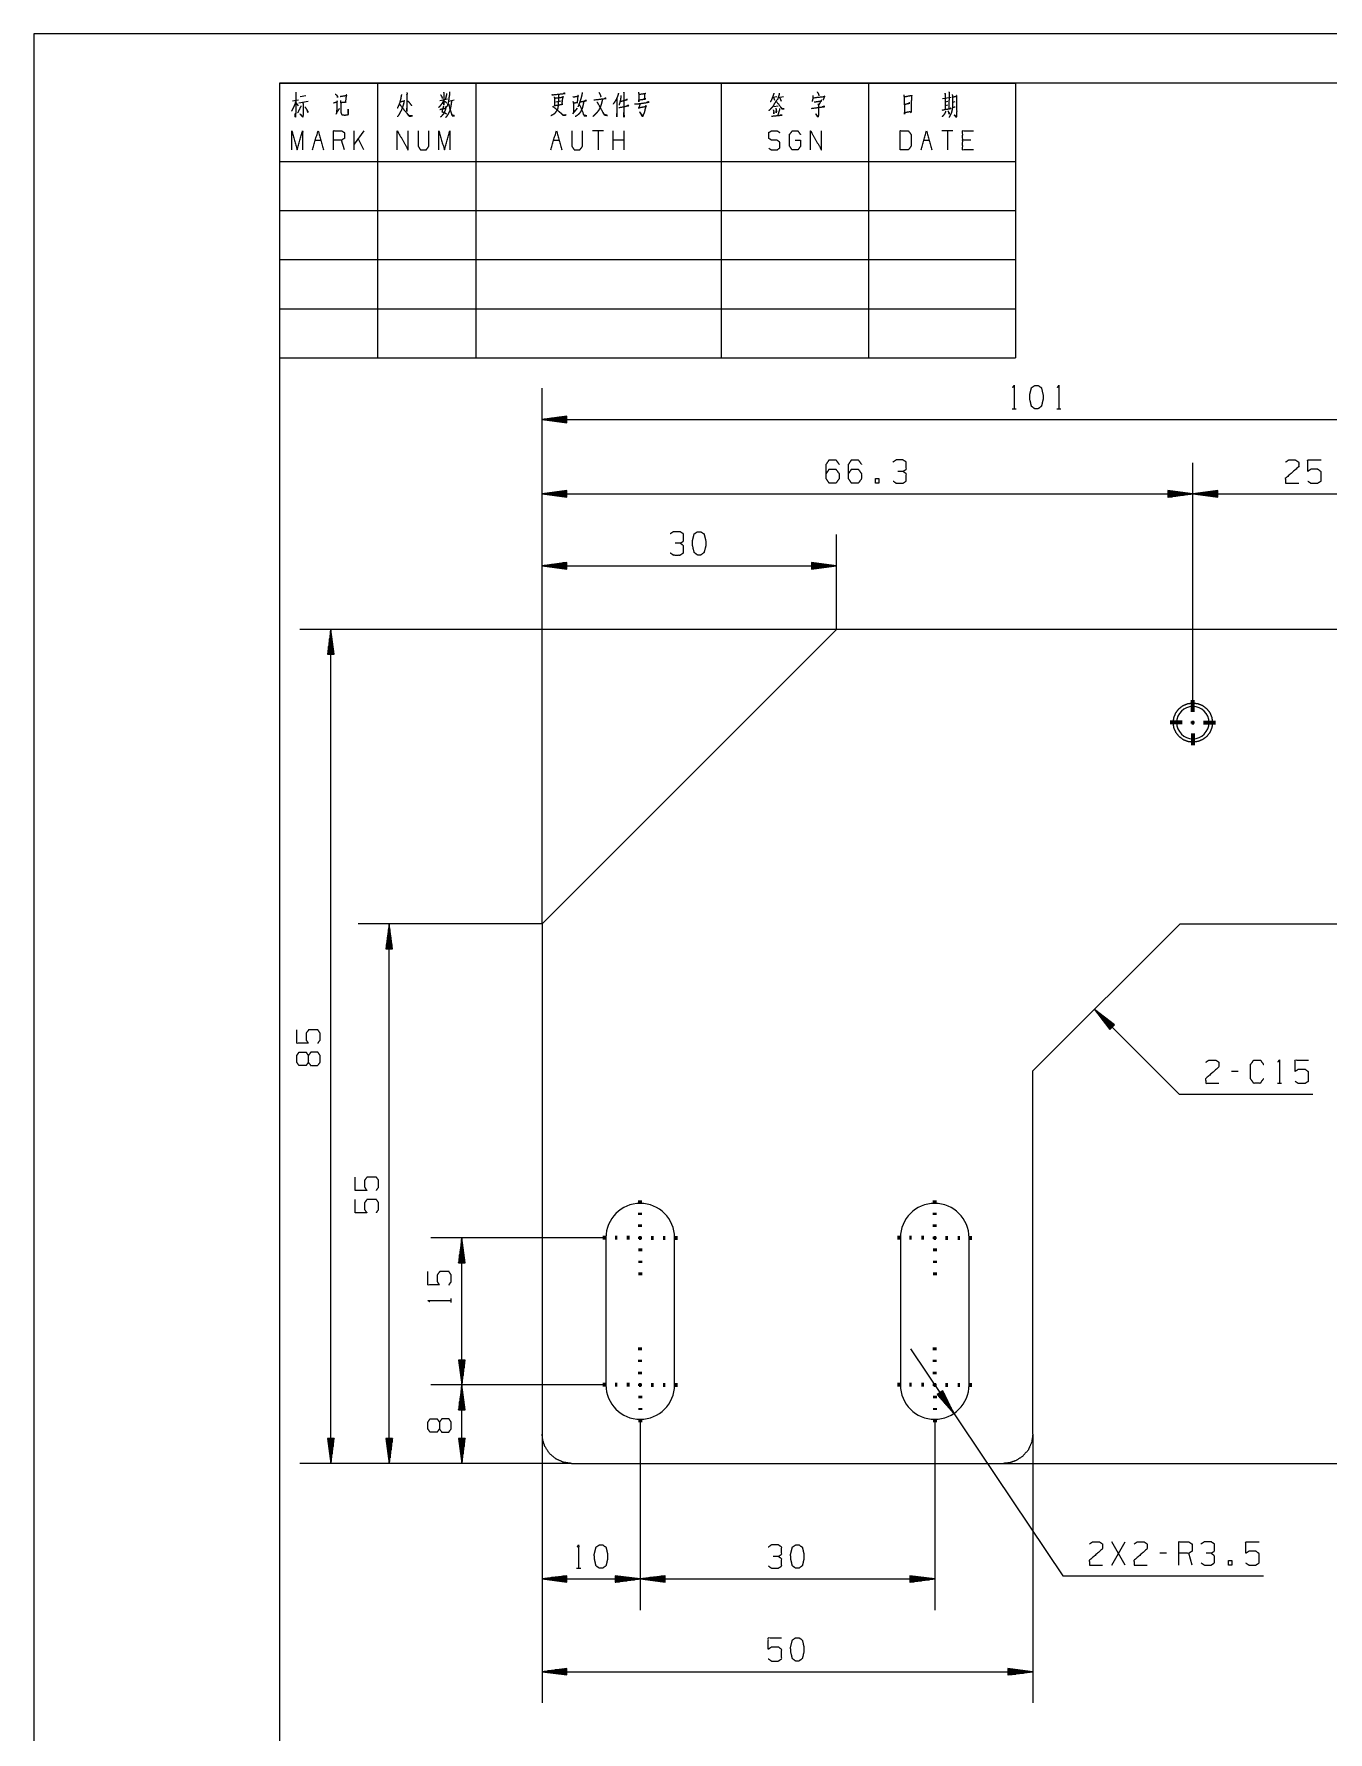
# Model space of a CAD drawing. Header units: millimetres. Extents: x 0 to 210, y 0 to 297.
# Drawn here: x 0 to 131.8, y 123.9 to 297 of the extents above; entities that cross this region are included whole.
import ezdxf

# ---------------------------------------------------------------- set-up
doc = ezdxf.new("R2010")
doc.units = ezdxf.units.MM
doc.layers.add('101', color=7, linetype='Continuous', true_color=0xffffff)

msp = doc.modelspace()

# ---------------------------------------------------------------- linework, layer by layer
at = {"layer": '101', "color": 133, "linetype": 'Continuous', "lineweight": 18}
for p, q in [((0, 297), (0, 0)), ((210, 297), (0, 297)), ((25, 292), (25, 5)), ((25, 292), (100, 292)), ((25, 292), (100, 292)), ((25, 292), (25, 264)), ((25, 292), (100, 292)), ((205, 292), (25, 292)), ((35, 292), (35, 264)), ((45, 292), (45, 264)), ((70, 292), (70, 264)), ((85, 292), (85, 264)), ((100, 292), (100, 264)), ((25, 284), (100, 284)), ((25, 279), (100, 279)), ((25, 274), (100, 274)), ((25, 269), (100, 269)), ((25, 264), (100, 264))]:
    msp.add_line(p, q, dxfattribs=at)
at = {"layer": '101', "color": 72, "linetype": 'Continuous', "lineweight": 18}
for p, q in [((27.13, 290.61), (27.71, 290.74)), ((26.34, 290.18), (26.96, 290.3)), ((26.7, 289.95), (26.92, 289.68)), ((26.99, 289.99), (27.95, 290.14)), ((41.34, 290.22), (42.13, 290.38)), ((42.25, 290.16), (42.79, 290.28)), ((53.17, 290.09), (53.7, 290.18)), ((54.91, 288.87), (55.37, 289.43)), ((75.25, 290.57), (75.67, 290.63)), ((75.35, 290.55), (75.45, 290.24)), ((75.83, 289.64), (75.37, 289.56)), ((75.82, 290.51), (76.35, 290.61)), ((75.98, 290.49), (76.11, 290.16)), ((92.56, 290.43), (93.43, 290.55)), ((92.84, 290.07), (93.11, 290.14)), ((92.86, 289.72), (93.09, 289.78)), ((93.6, 290.05), (93.85, 290.12)), ((28.66, 286.17), (29.22, 286.17)), ((31.62, 285.18), (31.34, 286.17)), ((32.63, 285.18), (32.63, 287.14)), ((33.59, 287.14), (32.63, 285.78)), ((33.59, 285.18), (33.04, 286.36)), ((52.94, 286.17), (53.49, 286.17)), ((58.02, 287.14), (56.9, 287.14)), ((57.46, 287.14), (57.46, 285.18)), ((59.02, 285.18), (59.02, 287.14)), ((60.14, 286.17), (59.02, 286.17)), ((60.14, 285.18), (60.14, 287.14)), ((90.65, 286.17), (91.2, 286.17)), ((93.6, 287.14), (92.49, 287.14)), ((93.05, 287.14), (93.05, 285.18)), ((95.45, 286.17), (94.61, 286.17)), ((99.64, 258.8), (100.07, 258.8)), ((104.2, 258.8), (104.62, 258.8)), ((122.66, 191.26), (121.99, 191.26)), ((126.67, 190.06), (127.09, 190.06)), ((42.5, 167.71), (42.5, 168.13)), ((111.15, 140.96), (109.8, 143.33)), ((109.8, 140.96), (111.15, 143.33)), ((115.36, 142.16), (114.69, 142.16)), ((117.98, 140.96), (117.64, 142.16)), ((55.28, 140.64), (55.71, 140.64))]:
    msp.add_line(p, q, dxfattribs=at)
at = {"layer": '101', "color": 22, "linetype": 'Continuous', "lineweight": 18}
for p, q in [((51.76, 206.32), (51.76, 260.89)), ((54.3, 258.05), (51.76, 257.71)), ((54.3, 257.89), (53.11, 257.89)), ((54.3, 257.94), (53.5, 257.94)), ((54.3, 257.99), (53.89, 257.99)), ((54.3, 258.04), (54.27, 258.04)), ((54.3, 258.04), (54.27, 258.04)), ((54.3, 257.38), (54.3, 258.05)), ((51.76, 257.71), (54.3, 257.38)), ((51.76, 257.71), (152.76, 257.71)), ((54.3, 257.74), (51.96, 257.74)), ((54.3, 257.69), (51.96, 257.69)), ((54.3, 257.79), (52.34, 257.79)), ((54.3, 257.64), (52.34, 257.64)), ((54.3, 257.84), (52.73, 257.84)), ((54.3, 257.59), (52.73, 257.59)), ((54.3, 257.53), (53.11, 257.53)), ((54.3, 257.48), (53.5, 257.48)), ((54.3, 257.43), (53.89, 257.43)), ((54.3, 257.38), (54.27, 257.38)), ((54.3, 257.38), (54.27, 257.38)), ((51.76, 206.32), (51.76, 253.3)), ((118.06, 229.12), (118.06, 253.3)), ((118.06, 229.12), (118.06, 253.3)), ((54.3, 250.46), (51.76, 250.12)), ((51.76, 250.12), (118.06, 250.12)), ((51.76, 250.12), (54.3, 249.79)), ((54.3, 250.15), (51.96, 250.15)), ((54.3, 250.1), (51.96, 250.1)), ((54.3, 250.2), (52.34, 250.2)), ((54.3, 250.05), (52.34, 250.05)), ((54.3, 250.25), (52.73, 250.25)), ((54.3, 250), (52.73, 250)), ((54.3, 250.3), (53.11, 250.3)), ((54.3, 249.95), (53.11, 249.95)), ((54.3, 250.35), (53.5, 250.35)), ((54.3, 249.89), (53.5, 249.89)), ((54.3, 250.4), (53.89, 250.4)), ((54.3, 249.84), (53.89, 249.84)), ((54.3, 250.45), (54.27, 250.45)), ((54.3, 250.45), (54.27, 250.45)), ((54.3, 249.79), (54.27, 249.79)), ((54.3, 249.79), (54.27, 249.79)), ((54.3, 249.79), (54.3, 250.46)), ((115.52, 250.46), (115.52, 249.79)), ((118.06, 250.12), (115.52, 250.46)), ((115.52, 250.45), (115.56, 250.45)), ((115.52, 250.45), (115.56, 250.45)), ((115.52, 250.4), (115.94, 250.4)), ((115.52, 250.35), (116.33, 250.35)), ((115.52, 250.3), (116.71, 250.3)), ((115.52, 250.25), (117.1, 250.25)), ((115.52, 250.2), (117.49, 250.2)), ((115.52, 250.15), (117.87, 250.15)), ((115.52, 249.79), (118.06, 250.12)), ((115.52, 250.1), (117.87, 250.1)), ((115.52, 250.05), (117.49, 250.05)), ((115.52, 250), (117.1, 250)), ((115.52, 249.95), (116.71, 249.95)), ((115.52, 249.89), (116.33, 249.89)), ((115.52, 249.84), (115.94, 249.84)), ((115.52, 249.79), (115.56, 249.79)), ((115.52, 249.79), (115.56, 249.79)), ((120.6, 250.46), (118.06, 250.12)), ((118.06, 250.12), (120.6, 249.79)), ((118.06, 250.12), (143.46, 250.12)), ((120.6, 250.15), (118.26, 250.15)), ((120.6, 250.1), (118.26, 250.1)), ((120.6, 250.2), (118.64, 250.2)), ((120.6, 250.05), (118.64, 250.05)), ((120.6, 250.25), (119.03, 250.25)), ((120.6, 250), (119.03, 250)), ((120.6, 250.3), (119.41, 250.3)), ((120.6, 249.95), (119.41, 249.95)), ((120.6, 250.35), (119.8, 250.35)), ((120.6, 249.89), (119.8, 249.89)), ((120.6, 250.4), (120.19, 250.4)), ((120.6, 249.84), (120.19, 249.84)), ((120.6, 250.45), (120.57, 250.45)), ((120.6, 250.45), (120.57, 250.45)), ((120.6, 249.79), (120.57, 249.79)), ((120.6, 249.79), (120.57, 249.79)), ((120.6, 249.79), (120.6, 250.46)), ((51.76, 206.32), (51.76, 245.98)), ((81.76, 236.32), (81.76, 245.98)), ((54.3, 243.14), (51.76, 242.81)), ((51.76, 242.81), (54.3, 242.47)), ((51.76, 242.81), (81.76, 242.81)), ((54.3, 242.83), (51.96, 242.83)), ((54.3, 242.78), (51.96, 242.78)), ((54.3, 242.88), (52.34, 242.88)), ((54.3, 242.73), (52.34, 242.73)), ((54.3, 242.93), (52.73, 242.93)), ((54.3, 242.68), (52.73, 242.68)), ((54.3, 242.98), (53.11, 242.98)), ((54.3, 242.63), (53.11, 242.63)), ((54.3, 243.03), (53.5, 243.03)), ((54.3, 242.58), (53.5, 242.58)), ((54.3, 243.09), (53.89, 243.09)), ((54.3, 242.53), (53.89, 242.53)), ((54.3, 243.14), (54.27, 243.14)), ((54.3, 243.14), (54.27, 243.14)), ((54.3, 242.48), (54.27, 242.48)), ((54.3, 242.48), (54.27, 242.48)), ((54.3, 242.47), (54.3, 243.14)), ((79.22, 243.14), (79.26, 243.14)), ((79.22, 243.14), (79.22, 242.47)), ((79.22, 243.14), (79.26, 243.14)), ((81.76, 242.81), (79.22, 243.14)), ((79.22, 243.09), (79.64, 243.09)), ((79.22, 243.03), (80.03, 243.03)), ((79.22, 242.98), (80.41, 242.98)), ((79.22, 242.93), (80.8, 242.93)), ((79.22, 242.88), (81.19, 242.88)), ((79.22, 242.83), (81.57, 242.83)), ((79.22, 242.47), (81.76, 242.81)), ((79.22, 242.78), (81.57, 242.78)), ((79.22, 242.73), (81.19, 242.73)), ((79.22, 242.68), (80.8, 242.68)), ((79.22, 242.63), (80.41, 242.63)), ((79.22, 242.58), (80.03, 242.58)), ((79.22, 242.53), (79.64, 242.53)), ((79.22, 242.48), (79.26, 242.48)), ((79.22, 242.48), (79.26, 242.48)), ((81.76, 236.32), (27.07, 236.32)), ((30.25, 236.32), (29.91, 233.78)), ((30.12, 233.78), (30.12, 235.36)), ((30.17, 233.78), (30.17, 235.74)), ((30.22, 233.78), (30.22, 236.13)), ((30.25, 151.32), (30.25, 236.32)), ((30.58, 233.78), (30.25, 236.32)), ((30.27, 233.78), (30.27, 236.13)), ((30.32, 233.78), (30.32, 235.74)), ((30.37, 233.78), (30.37, 235.36)), ((29.91, 233.78), (30.58, 233.78)), ((29.92, 233.78), (29.92, 233.81)), ((29.92, 233.78), (29.92, 233.81)), ((29.97, 233.78), (29.97, 234.2)), ((30.02, 233.78), (30.02, 234.59)), ((30.07, 233.78), (30.07, 234.97)), ((30.42, 233.78), (30.42, 234.97)), ((30.47, 233.78), (30.47, 234.59)), ((30.53, 233.78), (30.53, 234.2)), ((30.58, 233.78), (30.58, 233.81)), ((30.58, 233.78), (30.58, 233.81)), ((51.76, 206.32), (33.02, 206.32)), ((36.2, 206.32), (35.86, 203.78)), ((36.17, 203.78), (36.17, 206.13)), ((36.53, 203.78), (36.2, 206.32)), ((36.2, 151.32), (36.2, 206.32)), ((36.22, 203.78), (36.22, 206.13)), ((35.97, 203.78), (35.97, 204.59)), ((36.02, 203.78), (36.02, 204.97)), ((36.07, 203.78), (36.07, 205.36)), ((36.12, 203.78), (36.12, 205.74)), ((36.27, 203.78), (36.27, 205.74)), ((36.32, 203.78), (36.32, 205.36)), ((36.38, 203.78), (36.38, 204.97)), ((36.43, 203.78), (36.43, 204.59)), ((35.86, 203.78), (36.53, 203.78)), ((35.87, 203.78), (35.87, 203.81)), ((35.87, 203.78), (35.87, 203.81)), ((35.92, 203.78), (35.92, 204.2)), ((36.48, 203.78), (36.48, 204.2)), ((36.53, 203.78), (36.53, 203.81)), ((36.53, 203.78), (36.53, 203.81)), ((110.07, 196.03), (108.04, 197.59)), ((116.66, 188.97), (108.04, 197.59)), ((108.04, 197.59), (109.59, 195.56)), ((109.81, 195.78), (108.15, 197.44)), ((109.85, 195.82), (108.19, 197.48)), ((109.78, 195.74), (108.39, 197.13)), ((109.89, 195.85), (108.5, 197.24)), ((109.74, 195.71), (108.63, 196.82)), ((109.92, 195.89), (108.81, 197)), ((109.71, 195.67), (108.86, 196.51)), ((109.67, 195.64), (109.1, 196.2)), ((109.96, 195.92), (109.12, 196.76)), ((109.63, 195.6), (109.34, 195.9)), ((109.99, 195.96), (109.42, 196.53)), ((109.6, 195.56), (109.58, 195.59)), ((109.6, 195.56), (109.58, 195.59)), ((109.59, 195.56), (110.07, 196.03)), ((110.03, 196), (109.73, 196.29)), ((110.06, 196.03), (110.04, 196.05)), ((110.06, 196.03), (110.04, 196.05)), ((116.66, 188.97), (130.27, 188.97)), ((57.96, 174.32), (40.42, 174.32)), ((43.59, 174.32), (43.26, 171.78)), ((43.47, 171.78), (43.47, 173.36)), ((43.52, 171.78), (43.52, 173.74)), ((43.57, 171.78), (43.57, 174.13)), ((43.93, 171.78), (43.59, 174.32)), ((43.59, 159.32), (43.59, 174.32)), ((43.62, 171.78), (43.62, 174.13)), ((43.67, 171.78), (43.67, 173.74)), ((43.72, 171.78), (43.72, 173.36)), ((43.26, 171.78), (43.26, 171.81)), ((43.26, 171.78), (43.26, 171.81)), ((43.26, 171.78), (43.93, 171.78)), ((43.31, 171.78), (43.31, 172.2)), ((43.36, 171.78), (43.36, 172.59)), ((43.42, 171.78), (43.42, 172.97)), ((43.77, 171.78), (43.77, 172.97)), ((43.82, 171.78), (43.82, 172.59)), ((43.87, 171.78), (43.87, 172.2)), ((43.92, 171.78), (43.92, 171.81)), ((43.92, 171.78), (43.92, 171.81)), ((89.29, 163.01), (104.81, 139.86)), ((43.26, 161.86), (43.26, 161.83)), ((43.26, 161.86), (43.26, 161.83)), ((43.26, 161.86), (43.59, 159.32)), ((43.93, 161.86), (43.26, 161.86)), ((43.31, 161.86), (43.31, 161.44)), ((43.36, 161.86), (43.36, 161.06)), ((43.42, 161.86), (43.42, 160.67)), ((43.47, 161.86), (43.47, 160.29)), ((43.52, 161.86), (43.52, 159.9)), ((43.57, 161.86), (43.57, 159.52)), ((43.59, 159.32), (43.93, 161.86)), ((43.62, 161.86), (43.62, 159.52)), ((43.67, 161.86), (43.67, 159.9)), ((43.72, 161.86), (43.72, 160.29)), ((43.77, 161.86), (43.77, 160.67)), ((43.82, 161.86), (43.82, 161.06)), ((43.87, 161.86), (43.87, 161.44)), ((43.92, 161.86), (43.92, 161.83)), ((43.92, 161.86), (43.92, 161.83)), ((57.96, 159.32), (40.42, 159.32)), ((57.96, 159.32), (40.42, 159.32)), ((43.59, 159.32), (43.26, 156.78)), ((43.59, 151.32), (43.59, 159.32)), ((43.93, 156.78), (43.59, 159.32)), ((43.36, 156.78), (43.36, 157.59)), ((43.42, 156.78), (43.42, 157.97)), ((43.47, 156.78), (43.47, 158.36)), ((43.52, 156.78), (43.52, 158.74)), ((43.57, 156.78), (43.57, 159.13)), ((43.62, 156.78), (43.62, 159.13)), ((43.67, 156.78), (43.67, 158.74)), ((43.72, 156.78), (43.72, 158.36)), ((43.77, 156.78), (43.77, 157.97)), ((43.82, 156.78), (43.82, 157.59)), ((92.58, 158.71), (92.02, 158.34)), ((92.02, 158.34), (92.04, 158.31)), ((92.02, 158.34), (92.04, 158.31)), ((92.02, 158.34), (93.71, 156.42)), ((92.07, 158.37), (92.3, 158.02)), ((92.11, 158.4), (92.56, 157.73)), ((92.15, 158.43), (92.81, 157.44)), ((92.19, 158.45), (93.07, 157.15)), ((92.24, 158.48), (93.33, 156.85)), ((92.28, 158.51), (93.58, 156.56)), ((92.32, 158.54), (93.63, 156.59)), ((92.36, 158.57), (93.45, 156.94)), ((92.4, 158.6), (93.28, 157.29)), ((92.45, 158.62), (93.11, 157.64)), ((92.49, 158.65), (92.94, 157.98)), ((92.53, 158.68), (92.76, 158.33)), ((92.57, 158.71), (92.59, 158.68)), ((92.57, 158.71), (92.59, 158.68)), ((93.71, 156.42), (92.58, 158.71)), ((43.26, 156.78), (43.26, 156.81)), ((43.26, 156.78), (43.26, 156.81)), ((43.26, 156.78), (43.93, 156.78)), ((43.31, 156.78), (43.31, 157.2)), ((43.87, 156.78), (43.87, 157.2)), ((43.92, 156.78), (43.92, 156.81)), ((43.92, 156.78), (43.92, 156.81)), ((51.76, 154.32), (51.76, 126.92)), ((51.76, 154.32), (51.76, 136.37)), ((61.76, 155.52), (61.76, 136.37)), ((61.76, 155.52), (61.76, 136.37)), ((91.76, 155.52), (91.76, 136.37)), ((101.76, 154.32), (101.76, 126.92)), ((29.91, 153.86), (30.25, 151.32)), ((30.58, 153.86), (29.91, 153.86)), ((29.92, 153.86), (29.92, 153.83)), ((29.92, 153.86), (29.92, 153.83)), ((29.97, 153.86), (29.97, 153.44)), ((30.02, 153.86), (30.02, 153.06)), ((30.07, 153.86), (30.07, 152.67)), ((30.12, 153.86), (30.12, 152.29)), ((30.17, 153.86), (30.17, 151.9)), ((30.22, 153.86), (30.22, 151.52)), ((30.25, 151.32), (30.58, 153.86)), ((30.27, 153.86), (30.27, 151.52)), ((30.32, 153.86), (30.32, 151.9)), ((30.37, 153.86), (30.37, 152.29)), ((30.42, 153.86), (30.42, 152.67)), ((30.47, 153.86), (30.47, 153.06)), ((30.53, 153.86), (30.53, 153.44)), ((30.58, 153.86), (30.58, 153.83)), ((30.58, 153.86), (30.58, 153.83)), ((36.53, 153.86), (35.86, 153.86)), ((35.86, 153.86), (36.2, 151.32)), ((35.87, 153.86), (35.87, 153.83)), ((35.87, 153.86), (35.87, 153.83)), ((35.92, 153.86), (35.92, 153.44)), ((35.97, 153.86), (35.97, 153.06)), ((36.02, 153.86), (36.02, 152.67)), ((36.07, 153.86), (36.07, 152.29)), ((36.12, 153.86), (36.12, 151.9)), ((36.17, 153.86), (36.17, 151.52)), ((36.2, 151.32), (36.53, 153.86)), ((36.22, 153.86), (36.22, 151.52)), ((36.27, 153.86), (36.27, 151.9)), ((36.32, 153.86), (36.32, 152.29)), ((36.38, 153.86), (36.38, 152.67)), ((36.43, 153.86), (36.43, 153.06)), ((36.48, 153.86), (36.48, 153.44)), ((36.53, 153.86), (36.53, 153.83)), ((36.53, 153.86), (36.53, 153.83)), ((43.26, 153.86), (43.26, 153.83)), ((43.26, 153.86), (43.59, 151.32)), ((43.26, 153.86), (43.26, 153.83)), ((43.93, 153.86), (43.26, 153.86)), ((43.31, 153.86), (43.31, 153.44)), ((43.36, 153.86), (43.36, 153.06)), ((43.42, 153.86), (43.42, 152.67)), ((43.47, 153.86), (43.47, 152.29)), ((43.52, 153.86), (43.52, 151.9)), ((43.57, 153.86), (43.57, 151.52)), ((43.59, 151.32), (43.93, 153.86)), ((43.62, 153.86), (43.62, 151.52)), ((43.67, 153.86), (43.67, 151.9)), ((43.72, 153.86), (43.72, 152.29)), ((43.77, 153.86), (43.77, 152.67)), ((43.82, 153.86), (43.82, 153.06)), ((43.87, 153.86), (43.87, 153.44)), ((43.92, 153.86), (43.92, 153.83)), ((43.92, 153.86), (43.92, 153.83)), ((54.76, 151.32), (27.07, 151.32)), ((54.76, 151.32), (33.02, 151.32)), ((54.76, 151.32), (40.42, 151.32)), ((98.76, 151.32), (152.21, 151.32)), ((98.76, 151.32), (165.79, 151.32)), ((54.3, 139.88), (51.76, 139.55)), ((51.76, 139.55), (61.76, 139.55)), ((51.76, 139.55), (54.3, 139.21)), ((54.3, 139.57), (51.96, 139.57)), ((54.3, 139.52), (51.96, 139.52)), ((54.3, 139.62), (52.34, 139.62)), ((54.3, 139.47), (52.34, 139.47)), ((54.3, 139.68), (52.73, 139.68)), ((54.3, 139.42), (52.73, 139.42)), ((54.3, 139.73), (53.11, 139.73)), ((54.3, 139.37), (53.11, 139.37)), ((54.3, 139.78), (53.5, 139.78)), ((54.3, 139.32), (53.5, 139.32)), ((54.3, 139.83), (53.89, 139.83)), ((54.3, 139.27), (53.89, 139.27)), ((54.3, 139.88), (54.27, 139.88)), ((54.3, 139.88), (54.27, 139.88)), ((54.3, 139.22), (54.27, 139.22)), ((54.3, 139.22), (54.27, 139.22)), ((54.3, 139.21), (54.3, 139.88)), ((59.22, 139.88), (59.22, 139.21)), ((59.22, 139.88), (59.26, 139.88)), ((59.22, 139.88), (59.26, 139.88)), ((61.76, 139.55), (59.22, 139.88)), ((59.22, 139.83), (59.64, 139.83)), ((59.22, 139.78), (60.03, 139.78)), ((59.22, 139.73), (60.41, 139.73)), ((59.22, 139.68), (60.8, 139.68)), ((59.22, 139.62), (61.19, 139.62)), ((59.22, 139.57), (61.57, 139.57)), ((59.22, 139.21), (61.76, 139.55)), ((59.22, 139.52), (61.57, 139.52)), ((59.22, 139.47), (61.19, 139.47)), ((59.22, 139.42), (60.8, 139.42)), ((59.22, 139.37), (60.41, 139.37)), ((59.22, 139.32), (60.03, 139.32)), ((59.22, 139.27), (59.64, 139.27)), ((59.22, 139.22), (59.26, 139.22)), ((59.22, 139.22), (59.26, 139.22)), ((64.3, 139.88), (61.76, 139.55)), ((61.76, 139.55), (64.3, 139.21)), ((61.76, 139.55), (91.76, 139.55)), ((64.3, 139.57), (61.96, 139.57)), ((64.3, 139.52), (61.96, 139.52)), ((64.3, 139.62), (62.34, 139.62)), ((64.3, 139.47), (62.34, 139.47)), ((64.3, 139.68), (62.73, 139.68)), ((64.3, 139.42), (62.73, 139.42)), ((64.3, 139.73), (63.11, 139.73)), ((64.3, 139.37), (63.11, 139.37)), ((64.3, 139.78), (63.5, 139.78)), ((64.3, 139.32), (63.5, 139.32)), ((64.3, 139.83), (63.89, 139.83)), ((64.3, 139.27), (63.89, 139.27)), ((64.3, 139.88), (64.27, 139.88)), ((64.3, 139.88), (64.27, 139.88)), ((64.3, 139.22), (64.27, 139.22)), ((64.3, 139.22), (64.27, 139.22)), ((64.3, 139.21), (64.3, 139.88)), ((89.22, 139.88), (89.22, 139.21)), ((91.76, 139.55), (89.22, 139.88)), ((89.22, 139.88), (89.26, 139.88)), ((89.22, 139.88), (89.26, 139.88)), ((89.22, 139.83), (89.64, 139.83)), ((89.22, 139.78), (90.03, 139.78)), ((89.22, 139.73), (90.41, 139.73)), ((89.22, 139.68), (90.8, 139.68)), ((89.22, 139.62), (91.19, 139.62)), ((89.22, 139.57), (91.57, 139.57)), ((89.22, 139.21), (91.76, 139.55)), ((89.22, 139.52), (91.57, 139.52)), ((89.22, 139.47), (91.19, 139.47)), ((89.22, 139.42), (90.8, 139.42)), ((89.22, 139.37), (90.41, 139.37)), ((89.22, 139.32), (90.03, 139.32)), ((89.22, 139.27), (89.64, 139.27)), ((89.22, 139.22), (89.26, 139.22)), ((89.22, 139.22), (89.26, 139.22)), ((104.81, 139.86), (125.25, 139.86)), ((54.3, 130.43), (51.76, 130.09)), ((51.76, 130.09), (54.3, 129.76)), ((51.76, 130.09), (101.76, 130.09)), ((54.3, 130.12), (51.96, 130.12)), ((54.3, 130.07), (51.96, 130.07)), ((54.3, 130.17), (52.34, 130.17)), ((54.3, 130.02), (52.34, 130.02)), ((54.3, 130.22), (52.73, 130.22)), ((54.3, 129.96), (52.73, 129.96)), ((54.3, 130.27), (53.11, 130.27)), ((54.3, 129.91), (53.11, 129.91)), ((54.3, 130.32), (53.5, 130.32)), ((54.3, 129.86), (53.5, 129.86)), ((54.3, 130.37), (53.89, 130.37)), ((54.3, 129.81), (53.89, 129.81)), ((54.3, 130.42), (54.27, 130.42)), ((54.3, 130.42), (54.27, 130.42)), ((54.3, 129.76), (54.3, 130.43)), ((99.22, 130.43), (99.22, 129.76)), ((101.76, 130.09), (99.22, 130.43)), ((99.22, 130.42), (99.26, 130.42)), ((99.22, 130.42), (99.26, 130.42)), ((99.22, 130.37), (99.64, 130.37)), ((99.22, 130.32), (100.03, 130.32)), ((99.22, 130.27), (100.41, 130.27)), ((99.22, 130.22), (100.8, 130.22)), ((99.22, 130.17), (101.19, 130.17)), ((99.22, 130.12), (101.57, 130.12)), ((99.22, 129.76), (101.76, 130.09)), ((99.22, 130.07), (101.57, 130.07)), ((99.22, 130.02), (101.19, 130.02)), ((99.22, 129.96), (100.8, 129.96)), ((99.22, 129.91), (100.41, 129.91)), ((99.22, 129.86), (100.03, 129.86)), ((99.22, 129.81), (99.64, 129.81)), ((54.3, 129.76), (54.27, 129.76)), ((54.3, 129.76), (54.27, 129.76)), ((99.22, 129.76), (99.26, 129.76)), ((99.22, 129.76), (99.26, 129.76))]:
    msp.add_line(p, q, dxfattribs=at)
at = {"layer": '101', "color": 151, "linetype": 'Continuous', "lineweight": 25}
for p, q in [((81.76, 236.32), (51.76, 206.32)), ((152.76, 236.32), (81.76, 236.32)), ((51.76, 206.32), (51.76, 154.32)), ((101.76, 191.32), (116.76, 206.32)), ((116.76, 206.32), (137.76, 206.32)), ((101.76, 154.32), (101.76, 191.32)), ((58.26, 174.32), (58.26, 159.32)), ((65.26, 159.32), (65.26, 174.32)), ((88.26, 174.32), (88.26, 159.32)), ((95.26, 159.32), (95.26, 174.32)), ((54.76, 151.32), (98.76, 151.32))]:
    msp.add_line(p, q, dxfattribs=at)
at = {"layer": '101', "color": 151, "linetype": 'Continuous', "lineweight": 70}
for p, q in [((118.06, 227.92), (118.06, 229.12)), ((116.96, 226.82), (115.76, 226.82)), ((117.96, 226.82), (118.16, 226.82)), ((118.06, 226.72), (118.06, 226.92)), ((119.16, 226.82), (120.36, 226.82)), ((118.06, 225.72), (118.06, 224.52)), ((61.76, 177.87), (61.76, 178.12)), ((61.76, 176.67), (61.76, 176.87)), ((91.76, 177.87), (91.76, 178.12)), ((91.76, 176.67), (91.76, 176.87)), ((61.76, 175.42), (61.76, 175.67)), ((91.76, 175.42), (91.76, 175.67)), ((58.21, 174.32), (57.96, 174.32)), ((59.41, 174.32), (59.21, 174.32)), ((60.66, 174.32), (60.41, 174.32)), ((61.66, 174.32), (61.86, 174.32)), ((61.76, 174.22), (61.76, 174.42)), ((61.76, 173.22), (61.76, 172.97)), ((62.86, 174.32), (63.11, 174.32)), ((64.11, 174.32), (64.31, 174.32)), ((65.31, 174.32), (65.56, 174.32)), ((88.21, 174.32), (87.96, 174.32)), ((89.41, 174.32), (89.21, 174.32)), ((90.66, 174.32), (90.41, 174.32)), ((91.66, 174.32), (91.86, 174.32)), ((91.76, 174.22), (91.76, 174.42)), ((91.76, 173.22), (91.76, 172.97)), ((92.86, 174.32), (93.11, 174.32)), ((94.11, 174.32), (94.31, 174.32)), ((95.31, 174.32), (95.56, 174.32)), ((61.76, 171.97), (61.76, 171.77)), ((91.76, 171.97), (91.76, 171.77)), ((61.76, 170.77), (61.76, 170.52)), ((91.76, 170.77), (91.76, 170.52)), ((61.76, 162.87), (61.76, 163.12)), ((91.76, 162.87), (91.76, 163.12)), ((61.76, 161.67), (61.76, 161.87)), ((91.76, 161.67), (91.76, 161.87)), ((58.21, 159.32), (57.96, 159.32)), ((59.41, 159.32), (59.21, 159.32)), ((60.66, 159.32), (60.41, 159.32)), ((61.66, 159.32), (61.86, 159.32)), ((61.76, 160.42), (61.76, 160.67)), ((61.76, 159.22), (61.76, 159.42)), ((62.86, 159.32), (63.11, 159.32)), ((64.11, 159.32), (64.31, 159.32)), ((65.31, 159.32), (65.56, 159.32)), ((88.21, 159.32), (87.96, 159.32)), ((89.41, 159.32), (89.21, 159.32)), ((90.66, 159.32), (90.41, 159.32)), ((91.66, 159.32), (91.86, 159.32)), ((91.76, 160.42), (91.76, 160.67)), ((91.76, 159.22), (91.76, 159.42)), ((92.86, 159.32), (93.11, 159.32)), ((94.11, 159.32), (94.31, 159.32)), ((95.31, 159.32), (95.56, 159.32)), ((61.76, 158.22), (61.76, 157.97)), ((91.76, 158.22), (91.76, 157.97)), ((61.76, 156.97), (61.76, 156.77)), ((61.76, 155.77), (61.76, 155.52)), ((91.76, 156.97), (91.76, 156.77)), ((91.76, 155.77), (91.76, 155.52))]:
    msp.add_line(p, q, dxfattribs=at)
at = {"layer": '101', "color": 151, "linetype": 'Continuous', "lineweight": 25}
for centre, radius, start, end in [((118.06, 226.82), 1.65, 0, 180), ((118.06, 226.82), 1.65, 180, 0), ((61.76, 174.32), 3.5, 0, 180), ((91.76, 174.32), 3.5, 0, 180), ((61.76, 159.32), 3.5, 180, 0), ((91.76, 159.32), 3.5, 180, 0)]:
    msp.add_arc(centre, radius, start, end, dxfattribs=at)
at = {"layer": '101', "color": 72, "linetype": 'Continuous', "lineweight": 18}
for points, knots in [([(26.67, 291.07), (26.66, 288.89), (26.63, 288.5), (26.61, 288.71), (26.64, 288.94)], [0, 0, 0.723303, 0.854546, 0.923601, 1, 1]), ([(30.7, 290.88), (30.87, 290.72), (30.92, 290.63), (30.92, 290.53), (30.9, 290.67)], [0, 0, 0.413146, 0.573572, 0.750721, 1, 1]), ([(31.19, 290.63), (31.87, 290.74), (31.82, 290.8), (31.73, 290.05), (31.82, 290.05), (31.25, 289.99)], [0, 0, 0.313958, 0.349012, 0.694882, 0.735357, 1, 1]), ([(37.43, 290.84), (37.42, 290.72), (37.34, 290.3), (37.26, 290.01), (37.18, 289.8), (37.09, 289.6), (37.01, 289.43)], [0, 0, 0.084498, 0.36853, 0.573114, 0.721457, 0.873368, 1, 1]), ([(37.97, 291.05), (38.02, 290.94), (38, 290.84), (37.99, 289.12), (37.97, 289.23), (38, 289.45)], [0, 0, 0.049543, 0.095606, 0.852767, 0.898838, 1, 1]), ([(41.43, 290.8), (41.56, 290.57), (41.59, 290.43)], [0, 0, 0.640221, 1, 1]), ([(41.73, 291.07), (41.76, 290.92), (41.76, 289.78), (41.73, 289.93), (41.76, 290.05)], [0, 0, 0.094654, 0.823636, 0.91829, 1, 1]), ([(42.03, 290.92), (42.03, 290.82), (41.91, 290.34)], [0, 0, 0.174301, 1, 1]), ([(42.33, 291.11), (42.33, 290.98), (42.32, 290.76), (42.27, 290.47), (42.23, 290.16), (42.17, 289.91), (42.1, 289.68), (42.08, 289.62)], [0, 0, 0.081852, 0.232243, 0.425429, 0.63211, 0.800313, 0.957953, 1, 1]), ([(53.44, 290.84), (53.42, 290.18), (53.41, 289.85), (53.39, 289.66), (53.38, 289.56), (53.36, 289.43), (53.32, 289.31), (53.27, 289.2), (53.14, 289.02), (53, 288.85), (52.79, 288.73), (52.69, 288.67), (52.65, 288.65)], [0, 0, 0.263783, 0.395771, 0.470171, 0.511786, 0.56157, 0.614019, 0.658777, 0.749614, 0.837596, 0.932985, 0.980677, 1, 1]), ([(52.76, 290.82), (52.82, 290.78), (52.85, 290.8), (54.11, 290.94), (54.07, 290.96), (53.92, 290.92)], [0, 0, 0.045522, 0.068286, 0.872626, 0.90344, 1, 1]), ([(54.88, 290.57), (55.47, 290.67), (55.41, 290.74), (55.34, 290.01), (55.41, 290.01), (54.97, 289.93), (54.94, 290.12), (54.97, 289.89), (54.96, 288.96)], [0, 0, 0.181366, 0.207406, 0.429567, 0.451891, 0.588199, 0.645735, 0.715777, 1, 1]), ([(55.85, 291.05), (55.82, 290.8), (55.73, 290.47), (55.62, 290.12), (55.53, 289.89), (55.47, 289.72), (55.41, 289.58)], [0, 0, 0.162457, 0.385014, 0.625897, 0.784413, 0.898493, 1, 1]), ([(57.56, 291.03), (57.66, 290.84), (57.71, 290.72), (57.74, 290.59)], [0, 0, 0.450481, 0.729637, 1, 1]), ([(59.55, 290.98), (59.48, 290.72), (59.38, 290.47), (59.26, 290.24), (59.14, 290.05), (59, 289.85)], [0, 0, 0.21836, 0.428744, 0.629221, 0.801494, 1, 1]), ([(60.08, 291.07), (60.12, 290.98), (60.09, 291.03), (60.11, 288.54), (60.09, 288.73), (60.11, 289.04)], [0, 0, 0.029975, 0.04619, 0.840789, 0.900562, 1, 1]), ([(61.57, 291.07), (61.63, 290.82), (61.63, 290.09), (61.63, 290.28), (62.33, 290.38), (62.21, 290.38), (62.24, 290.9), (62.26, 290.98), (62.29, 290.92), (62.19, 290.9), (61.63, 290.82)], [0, 0, 0.076614, 0.294117, 0.350048, 0.563214, 0.598361, 0.753971, 0.779215, 0.799829, 0.831205, 1, 1]), ([(75.37, 290.98), (75.35, 290.84), (75.23, 290.53), (75.13, 290.28), (75.01, 290.07)], [0, 0, 0.148006, 0.485257, 0.758321, 1, 1]), ([(75.91, 290.98), (75.92, 290.88), (75.75, 290.3)], [0, 0, 0.147218, 1, 1]), ([(79.34, 290.74), (79.34, 290.51), (79.33, 290.34), (79.3, 290.22), (79.27, 290.12)], [0, 0, 0.361949, 0.626223, 0.829034, 1, 1]), ([(79.78, 291.09), (79.89, 290.96), (79.93, 290.86), (79.96, 290.69)], [0, 0, 0.364604, 0.619196, 1, 1]), ([(88.61, 290.8), (88.64, 290.59), (88.66, 290.14), (88.67, 289.66), (88.67, 289.6), (88.67, 288.83), (88.67, 288.98), (89.24, 289.1), (89.36, 288.96), (89.39, 289.14), (89.39, 289.39), (89.4, 289.87), (89.42, 290.36), (89.42, 290.78), (89.43, 290.72), (88.66, 290.57)], [0, 0, 0.037589, 0.119519, 0.205166, 0.216331, 0.354043, 0.380097, 0.485125, 0.518622, 0.552532, 0.597196, 0.682843, 0.77221, 0.846648, 0.858119, 1, 1]), ([(92.8, 290.98), (92.83, 290.86), (92.83, 289.31)], [0, 0, 0.075954, 1, 1]), ([(93.21, 291.11), (93.24, 290.98), (93.19, 289.37)], [0, 0, 0.073211, 1, 1]), ([(93.55, 290.82), (93.59, 290.59), (93.59, 290.14), (93.57, 289.64), (93.55, 289.33), (93.47, 289), (93.38, 288.79), (93.22, 288.48)], [0, 0, 0.096217, 0.285187, 0.491418, 0.620825, 0.76157, 0.854869, 1, 1]), ([(93.59, 290.57), (94.03, 290.67), (93.98, 290.74), (93.98, 290.05), (94, 289.12), (93.98, 288.77), (93.97, 288.56), (93.95, 288.5), (93.74, 288.77), (93.94, 288.58)], [0, 0, 0.13308, 0.155522, 0.357051, 0.631901, 0.735808, 0.797028, 0.815849, 0.918301, 1, 1]), ([(26.67, 290.16), (26.6, 289.91), (26.48, 289.62), (26.35, 289.35), (26.23, 289.14)], [0, 0, 0.233514, 0.515368, 0.78555, 1, 1]), ([(27.18, 289.66), (27.17, 289.58), (26.86, 288.96)], [0, 0, 0.108202, 1, 1]), ([(27.37, 289.99), (27.42, 289.87), (27.42, 288.83), (27.4, 288.6), (27.39, 288.52), (27.11, 288.85), (27.39, 288.56)], [0, 0, 0.056947, 0.504404, 0.603051, 0.639405, 0.826366, 1, 1]), ([(27.61, 289.58), (27.87, 289.16), (27.92, 289), (27.81, 289.27)], [0, 0, 0.516563, 0.696901, 1, 1]), ([(30.53, 289.99), (30.92, 290.09), (30.86, 290.16), (30.83, 288.96), (30.77, 288.83), (31.12, 289.41)], [0, 0, 0.158008, 0.19221, 0.673433, 0.728446, 1, 1]), ([(31.22, 290.22), (31.25, 289.91), (31.25, 289.2), (31.27, 288.98), (31.3, 288.87), (31.34, 288.81), (31.41, 288.77), (31.53, 288.75), (31.66, 288.73), (32.03, 288.79), (32, 289.33), (32, 288.79)], [0, 0, 0.097093, 0.316208, 0.387239, 0.42073, 0.444406, 0.470581, 0.507596, 0.549105, 0.664641, 0.832445, 1, 1]), ([(37.28, 290.09), (37.75, 290.18), (37.71, 290.22), (37.68, 290.03), (37.62, 289.76), (37.56, 289.6), (37.48, 289.37), (37.4, 289.18), (37.28, 288.98), (37.2, 288.81), (37.02, 288.56)], [0, 0, 0.202443, 0.228131, 0.308408, 0.425631, 0.500403, 0.604281, 0.689483, 0.790714, 0.870506, 1, 1]), ([(37.28, 289.8), (38.22, 288.62), (38.56, 288.65), (38.54, 288.65), (38.24, 288.67), (38.08, 288.81)], [0, 0, 0.632183, 0.773704, 0.779845, 0.909108, 1, 1]), ([(38.1, 290.16), (38.13, 290.14), (38.4, 289.8), (38.47, 289.68)], [0, 0, 0.059448, 0.761031, 1, 1]), ([(41.75, 290.24), (41.62, 290.01), (41.48, 289.8), (41.35, 289.64), (41.22, 289.49)], [0, 0, 0.287221, 0.555142, 0.786181, 1, 1]), ([(41.34, 289.31), (41.97, 289.45), (41.98, 289.64), (41.98, 289.56), (41.91, 289.31), (41.81, 289.04), (41.7, 288.83), (41.59, 288.71), (41.48, 288.58), (41.41, 288.52)], [0, 0, 0.30447, 0.39258, 0.431622, 0.553714, 0.689469, 0.798362, 0.878841, 0.954752, 1, 1]), ([(41.72, 289.66), (41.56, 289.08), (41.66, 289.04), (41.78, 289), (41.89, 288.94), (42.04, 288.85)], [0, 0, 0.5291, 0.62629, 0.735524, 0.852093, 1, 1]), ([(41.76, 290.2), (41.94, 290.07), (42.03, 289.97)], [0, 0, 0.613122, 1, 1]), ([(42.54, 290.16), (42.49, 289.8), (42.45, 289.56), (42.41, 289.35), (42.35, 289.16), (42.23, 288.91), (42.13, 288.73), (42.01, 288.56), (41.92, 288.48)], [0, 0, 0.19438, 0.332636, 0.448614, 0.555649, 0.70616, 0.822692, 0.933847, 1, 1]), ([(42.22, 289.89), (42.25, 289.85), (42.39, 289.27), (42.49, 289), (42.6, 288.71), (42.63, 288.65), (42.85, 288.67), (42.63, 288.69), (42.55, 288.81)], [0, 0, 0.026721, 0.341749, 0.493483, 0.655465, 0.691641, 0.80784, 0.924039, 1, 1]), ([(52.82, 289.6), (52.89, 289.6), (53.17, 289.37), (53.41, 289.16), (53.63, 288.98), (53.9, 288.71), (54.23, 288.75), (53.92, 288.71), (53.82, 288.79)], [0, 0, 0.033467, 0.197839, 0.340788, 0.472468, 0.649452, 0.797921, 0.939753, 1, 1]), ([(53, 290.59), (53.04, 290.41), (53.04, 289.66), (53.03, 289.7), (53.89, 289.85), (53.8, 289.85), (53.89, 290.63), (53.92, 290.57), (53.87, 290.53), (53.04, 290.43)], [0, 0, 0.051663, 0.252803, 0.264656, 0.500971, 0.524672, 0.738301, 0.756829, 0.773117, 1, 1]), ([(55.98, 290.12), (55.98, 289.99), (55.92, 289.66), (55.86, 289.47), (55.81, 289.31), (55.73, 289.16), (55.65, 289.02), (55.54, 288.87), (55.31, 288.67), (55.13, 288.58)], [0, 0, 0.067236, 0.249298, 0.354996, 0.450079, 0.537949, 0.629663, 0.725721, 0.894899, 1, 1]), ([(55.54, 289.8), (55.59, 289.78), (56.04, 288.67), (56.32, 288.65), (56.06, 288.71), (55.98, 288.83)], [0, 0, 0.024909, 0.644018, 0.787117, 0.926016, 1, 1]), ([(55.62, 290.07), (56.27, 290.2), (56.2, 290.22), (56.08, 290.18)], [0, 0, 0.769962, 0.857327, 1, 1]), ([(57.88, 290.32), (57.88, 290.2), (57.81, 289.91), (57.74, 289.68), (57.65, 289.43), (57.52, 289.23), (57.5, 289.18), (57.42, 289.08), (57.31, 288.94), (57.18, 288.81), (57.06, 288.69), (56.93, 288.58)], [0, 0, 0.060656, 0.206644, 0.323463, 0.452143, 0.571976, 0.593424, 0.659716, 0.74639, 0.834816, 0.918178, 1, 1]), ([(57.02, 290.28), (58.29, 290.43), (58.21, 290.45), (58.12, 290.41)], [0, 0, 0.872478, 0.933903, 1, 1]), ([(57.34, 290.05), (57.4, 290.01), (58.1, 288.75), (58.43, 288.69), (58.12, 288.77), (58.02, 288.89)], [0, 0, 0.030854, 0.652647, 0.79375, 0.930716, 1, 1]), ([(59.38, 290.41), (59.39, 289.16), (59.39, 288.56), (59.38, 288.69), (59.39, 288.91)], [0, 0, 0.565717, 0.839123, 0.896086, 1, 1]), ([(59.57, 289.49), (60.61, 289.7), (60.53, 289.72), (60.4, 289.66)], [0, 0, 0.826976, 0.886334, 1, 1]), ([(59.8, 290.72), (59.76, 290.38), (59.7, 290.09), (59.64, 289.89), (59.6, 289.76)], [0, 0, 0.34211, 0.644851, 0.86512, 1, 1]), ([(59.8, 290.14), (60.47, 290.32), (60.4, 290.32), (60.28, 290.26)], [0, 0, 0.772509, 0.853435, 1, 1]), ([(61.18, 289.87), (61.37, 289.87), (61.75, 289.91), (62.68, 290.05), (62.58, 290.07), (62.43, 290.03)], [0, 0, 0.10704, 0.322386, 0.855626, 0.914427, 1, 1]), ([(61.73, 289.91), (61.63, 289.41), (61.6, 289.49), (62.38, 289.62), (62.33, 289.7), (62.33, 289.62), (62.24, 289.27), (62.19, 289.04), (62.11, 288.85), (62.05, 288.71), (62.01, 288.6), (61.98, 288.58), (61.72, 289.06), (62, 288.62)], [0, 0, 0.13637, 0.159981, 0.371157, 0.396349, 0.418604, 0.516111, 0.579311, 0.63312, 0.675133, 0.705357, 0.714996, 0.861275, 1, 1]), ([(75.64, 290.3), (75.63, 290.2), (75.39, 289.83), (75.38, 289.78), (75.26, 289.6), (75.06, 289.37), (74.85, 289.16)], [0, 0, 0.074337, 0.387309, 0.418539, 0.575027, 0.79286, 1, 1]), ([(75.31, 289.27), (75.38, 289), (75.38, 288.87), (75.37, 289.04)], [0, 0, 0.489807, 0.707975, 1, 1]), ([(75.58, 289.43), (75.64, 289.12), (75.61, 288.96), (75.61, 289.18)], [0, 0, 0.443891, 0.680119, 1, 1]), ([(75.61, 290.16), (76.2, 289.37), (76.43, 289.37), (76.2, 289.39), (76.08, 289.54)], [0, 0, 0.599324, 0.742451, 0.886135, 1, 1]), ([(75.95, 289.41), (75.95, 289.27), (75.77, 288.69)], [0, 0, 0.19307, 1, 1]), ([(79.2, 289.41), (80.57, 289.6), (80.49, 289.62), (80.28, 289.56)], [0, 0, 0.820202, 0.873508, 1, 1]), ([(79.34, 290.49), (80.57, 290.63), (80.56, 290.67), (80.37, 290.26)], [0, 0, 0.712481, 0.737756, 1, 1]), ([(79.49, 290.07), (80.25, 290.18), (80.21, 290.24), (79.92, 289.72)], [0, 0, 0.533866, 0.586729, 1, 1]), ([(79.87, 289.87), (79.9, 289.76), (79.93, 289.64), (79.94, 289.43), (79.94, 289), (79.93, 288.85), (79.9, 288.65), (79.86, 288.52), (79.64, 288.87), (79.87, 288.56)], [0, 0, 0.049623, 0.1085, 0.204239, 0.404798, 0.471991, 0.568442, 0.629223, 0.820578, 1, 1]), ([(88.67, 289.83), (89.24, 289.95), (89.18, 289.97), (89.05, 289.89)], [0, 0, 0.728512, 0.805958, 1, 1]), ([(92.52, 289.25), (93.43, 289.41), (93.38, 289.43), (93.33, 289.37)], [0, 0, 0.873246, 0.919206, 1, 1]), ([(92.86, 289.12), (92.84, 289.02), (92.73, 288.81), (92.62, 288.67), (92.52, 288.56)], [0, 0, 0.157085, 0.51447, 0.781154, 1, 1]), ([(93.09, 289.18), (93.25, 288.94), (93.25, 288.83), (93.19, 289.02)], [0, 0, 0.497679, 0.671694, 1, 1]), ([(93.57, 289.52), (93.6, 289.52), (93.84, 289.58)], [0, 0, 0.107799, 1, 1]), ([(75.12, 288.62), (76.23, 288.73), (76.16, 288.73), (75.99, 288.71)], [0, 0, 0.825897, 0.879998, 1, 1]), ([(26.26, 285.18), (26.26, 287.14), (26.82, 285.18), (27.37, 287.14), (27.37, 285.18)], [0, 0, 0.245192, 0.5, 0.754808, 1, 1]), ([(30.51, 285.18), (30.51, 287.14), (31.34, 287.14), (31.62, 286.96), (31.62, 286.36), (31.34, 286.17), (30.51, 286.17)], [0, 0, 0.400952, 0.571035, 0.639278, 0.761676, 0.829917, 1, 1]), ([(37.01, 285.18), (37.01, 287.14), (38.12, 285.18), (38.12, 287.14)], [0, 0, 0.317574, 0.682426, 1, 1]), ([(39.13, 287.14), (39.13, 285.57), (39.39, 285.18), (39.95, 285.18), (40.24, 285.57), (40.24, 287.14)], [0, 0, 0.337152, 0.438599, 0.557781, 0.662848, 1, 1]), ([(41.25, 285.18), (41.25, 287.14), (41.81, 285.18), (42.36, 287.14), (42.36, 285.18)], [0, 0, 0.245192, 0.5, 0.754808, 1, 1]), ([(54.78, 287.14), (54.78, 285.57), (55.05, 285.18), (55.6, 285.18), (55.89, 285.57), (55.89, 287.14)], [0, 0, 0.337152, 0.438599, 0.557781, 0.662848, 1, 1]), ([(74.85, 285.36), (75.13, 285.18), (75.7, 285.18), (75.98, 285.39), (75.98, 285.97), (75.7, 286.17), (75.15, 286.17), (74.85, 286.36), (74.85, 286.96), (75.15, 287.14), (75.7, 287.14), (75.98, 286.96)], [0, 0, 0.068035, 0.184054, 0.254521, 0.372333, 0.442799, 0.555843, 0.626367, 0.748393, 0.81892, 0.931964, 1, 1]), ([(77.55, 286.17), (78.1, 286.17), (78.1, 285.57), (77.82, 285.18), (77.25, 285.18), (76.97, 285.57), (76.97, 286.75), (77.27, 287.14), (77.81, 287.14), (78.09, 286.75)], [0, 0, 0.103295, 0.214797, 0.304261, 0.410274, 0.499739, 0.718892, 0.809956, 0.910533, 1, 1]), ([(79.11, 285.18), (79.11, 287.14), (80.22, 285.18), (80.22, 287.14)], [0, 0, 0.317574, 0.682426, 1, 1]), ([(88.25, 285.18), (89.07, 285.18), (89.36, 285.57), (89.36, 286.75), (89.07, 287.14), (88.25, 287.14), (88.25, 285.18)], [0, 0, 0.142133, 0.227159, 0.431787, 0.516817, 0.65895, 1, 1]), ([(90.37, 285.18), (90.93, 287.14), (91.48, 285.18)], [0, 0, 0.5, 1, 1]), ([(95.73, 285.18), (94.61, 285.18), (94.61, 287.14), (95.73, 287.14)], [0, 0, 0.265389, 0.734611, 1, 1]), ([(99.71, 260.98), (99.86, 261.18), (99.86, 258.8)], [0, 0, 0.093491, 1, 1]), ([(102.29, 258.8), (102.63, 259.05), (102.8, 259.75), (102.8, 260.23), (102.63, 260.95), (102.29, 261.18), (101.96, 261.18), (101.62, 260.95), (101.44, 260.23), (101.46, 259.75), (101.62, 259.05), (101.96, 258.8), (102.29, 258.8)], [0, 0, 0.067527, 0.183971, 0.260584, 0.380944, 0.446142, 0.500306, 0.565504, 0.685863, 0.76253, 0.878309, 0.945835, 1, 1]), ([(104.27, 260.98), (104.41, 261.18), (104.41, 258.8)], [0, 0, 0.093491, 1, 1]), ([(80.7, 252.17), (81.01, 252.64), (81.7, 252.64), (82.04, 252.17), (82.04, 251.69), (81.7, 251.22), (81.01, 251.22), (80.7, 251.69), (80.7, 253.12), (81.01, 253.59), (81.7, 253.59), (82.04, 253.12)], [0, 0, 0.076962, 0.169759, 0.248071, 0.312017, 0.390331, 0.483128, 0.560093, 0.751929, 0.828891, 0.921688, 1, 1]), ([(82.97, 252.17), (83.29, 252.64), (83.98, 252.64), (84.32, 252.17), (84.32, 251.69), (83.98, 251.22), (83.29, 251.22), (82.97, 251.69), (82.97, 253.12), (83.29, 253.59), (83.98, 253.59), (84.32, 253.12)], [0, 0, 0.076962, 0.16976, 0.248071, 0.312017, 0.390331, 0.483128, 0.560093, 0.751929, 0.828891, 0.921689, 1, 1]), ([(88.53, 252.42), (88.87, 252.64), (88.87, 253.37), (88.53, 253.59), (87.84, 253.59), (87.51, 253.37)], [0, 0, 0.153875, 0.429853, 0.583728, 0.846125, 1, 1]), ([(127.5, 253.37), (127.82, 253.59), (128.5, 253.59), (128.84, 253.37), (128.84, 252.89), (127.48, 251.69), (127.5, 251.22), (128.84, 251.22)], [0, 0, 0.069693, 0.192977, 0.265273, 0.350225, 0.674739, 0.759753, 1, 1]), ([(129.76, 251.44), (130.09, 251.22), (130.78, 251.22), (131.12, 251.44), (131.12, 252.39), (130.78, 252.64), (130.09, 252.64), (129.76, 252.42), (129.76, 253.59), (131.12, 253.59)], [0, 0, 0.06223, 0.168345, 0.230574, 0.376818, 0.441267, 0.547382, 0.60961, 0.79049, 1, 1]), ([(85.74, 251.22), (86.08, 251.22), (86.08, 251.69), (85.74, 251.69), (85.74, 251.22)], [0, 0, 0.207086, 0.5, 0.707086, 1, 1]), ([(87.53, 251.44), (87.84, 251.22), (88.53, 251.22), (88.87, 251.44), (88.87, 252.17), (88.53, 252.42), (88.02, 252.42)], [0, 0, 0.124124, 0.34369, 0.472452, 0.703382, 0.836734, 1, 1]), ([(65.83, 245.1), (66.17, 245.32), (66.17, 246.05), (65.83, 246.27), (65.14, 246.27), (64.81, 246.05)], [0, 0, 0.153874, 0.429852, 0.583727, 0.846124, 1, 1]), ([(67.93, 243.9), (68.27, 244.15), (68.44, 244.85), (68.44, 245.32), (68.27, 246.05), (67.93, 246.27), (67.59, 246.27), (67.26, 246.05), (67.08, 245.32), (67.1, 244.85), (67.26, 244.15), (67.59, 243.9), (67.93, 243.9)], [0, 0, 0.067524, 0.183971, 0.260584, 0.380943, 0.446141, 0.500305, 0.565504, 0.685862, 0.762529, 0.87831, 0.945835, 1, 1]), ([(64.82, 244.12), (65.14, 243.9), (65.83, 243.9), (66.17, 244.12), (66.17, 244.85), (65.83, 245.1), (65.32, 245.1)], [0, 0, 0.124121, 0.343687, 0.472445, 0.703376, 0.836732, 1, 1]), ([(28.93, 194.14), (29.15, 194.48), (29.15, 195.17), (28.93, 195.5), (27.98, 195.5), (27.73, 195.17), (27.73, 194.48), (27.95, 194.14), (26.78, 194.14), (26.78, 195.5)], [0, 0, 0.062229, 0.168343, 0.230572, 0.376815, 0.441265, 0.54738, 0.609609, 0.790489, 1, 1]), ([(27.95, 192.2), (27.73, 191.88), (27, 191.88), (26.78, 192.2), (26.78, 192.89), (27, 193.22), (27.73, 193.22), (27.95, 192.89), (27.95, 192.2), (28.2, 191.86), (28.9, 191.86), (29.15, 192.2), (29.15, 192.89), (28.93, 193.22), (28.2, 193.22), (27.95, 192.89)], [0, 0, 0.047574, 0.136086, 0.183661, 0.267817, 0.317167, 0.405679, 0.455028, 0.539184, 0.590298, 0.675757, 0.726871, 0.811027, 0.860377, 0.948888, 1, 1]), ([(119.38, 192.21), (119.7, 192.43), (120.39, 192.43), (120.72, 192.21), (120.72, 191.73), (119.36, 190.53), (119.38, 190.06), (120.72, 190.06)], [0, 0, 0.069691, 0.192977, 0.265273, 0.350228, 0.67474, 0.759753, 1, 1]), ([(125.26, 190.53), (124.92, 190.06), (124.27, 190.06), (123.93, 190.53), (123.93, 191.96), (124.27, 192.43), (124.94, 192.43), (125.28, 191.96)], [0, 0, 0.114569, 0.243367, 0.357936, 0.638581, 0.75315, 0.885431, 1, 1]), ([(126.74, 192.23), (126.88, 192.43), (126.88, 190.06)], [0, 0, 0.093491, 1, 1]), ([(128.47, 190.28), (128.8, 190.06), (129.49, 190.06), (129.83, 190.28), (129.83, 191.23), (129.49, 191.48), (128.8, 191.48), (128.47, 191.26), (128.47, 192.43), (129.83, 192.43)], [0, 0, 0.062228, 0.168343, 0.230571, 0.376815, 0.441266, 0.547381, 0.609609, 0.79049, 1, 1]), ([(34.88, 179.14), (35.11, 179.48), (35.11, 180.17), (34.88, 180.5), (33.93, 180.5), (33.68, 180.17), (33.68, 179.48), (33.91, 179.14), (32.73, 179.14), (32.73, 180.5)], [0, 0, 0.062229, 0.168345, 0.230571, 0.376816, 0.441264, 0.547379, 0.609609, 0.79049, 1, 1]), ([(34.88, 176.86), (35.11, 177.2), (35.11, 177.89), (34.88, 178.22), (33.93, 178.22), (33.68, 177.89), (33.68, 177.2), (33.91, 176.86), (32.73, 176.86), (32.73, 178.22)], [0, 0, 0.062227, 0.168345, 0.230572, 0.376816, 0.441264, 0.547382, 0.609609, 0.79049, 1, 1]), ([(42.28, 169.51), (42.5, 169.84), (42.5, 170.53), (42.28, 170.87), (41.33, 170.87), (41.08, 170.53), (41.08, 169.84), (41.3, 169.51), (40.13, 169.51), (40.13, 170.87)], [0, 0, 0.062228, 0.168344, 0.230572, 0.376815, 0.441265, 0.547381, 0.609609, 0.790489, 1, 1]), ([(40.33, 167.78), (40.13, 167.92), (42.5, 167.92)], [0, 0, 0.093489, 1, 1]), ([(41.3, 154.84), (41.08, 154.52), (40.35, 154.52), (40.13, 154.84), (40.13, 155.53), (40.35, 155.86), (41.08, 155.86), (41.3, 155.53), (41.3, 154.84), (41.55, 154.5), (42.25, 154.5), (42.5, 154.84), (42.5, 155.53), (42.28, 155.86), (41.55, 155.86), (41.3, 155.53)], [0, 0, 0.047573, 0.136085, 0.183658, 0.267815, 0.317166, 0.405677, 0.455028, 0.539185, 0.590297, 0.675756, 0.726869, 0.811026, 0.860376, 0.948888, 1, 1]), ([(55.35, 142.82), (55.49, 143.02), (55.49, 140.64)], [0, 0, 0.09349, 1, 1]), ([(57.93, 140.64), (58.27, 140.89), (58.44, 141.59), (58.44, 142.07), (58.27, 142.79), (57.93, 143.02), (57.59, 143.02), (57.26, 142.79), (57.08, 142.07), (57.1, 141.59), (57.26, 140.89), (57.59, 140.64), (57.93, 140.64)], [0, 0, 0.067526, 0.183971, 0.260583, 0.380942, 0.44614, 0.500306, 0.565504, 0.685863, 0.762528, 0.878309, 0.945834, 1, 1]), ([(75.83, 141.84), (76.17, 142.07), (76.17, 142.79), (75.83, 143.02), (75.14, 143.02), (74.81, 142.79)], [0, 0, 0.153875, 0.429853, 0.583728, 0.846125, 1, 1]), ([(77.93, 140.64), (78.27, 140.89), (78.44, 141.59), (78.44, 142.07), (78.27, 142.79), (77.93, 143.02), (77.59, 143.02), (77.26, 142.79), (77.08, 142.07), (77.1, 141.59), (77.26, 140.89), (77.59, 140.64), (77.93, 140.64)], [0, 0, 0.067526, 0.183971, 0.260584, 0.380943, 0.446141, 0.500306, 0.565504, 0.685863, 0.762529, 0.878309, 0.945835, 1, 1]), ([(107.53, 143.11), (107.85, 143.33), (108.54, 143.33), (108.87, 143.11), (108.87, 142.63), (107.51, 141.43), (107.53, 140.96), (108.87, 140.96)], [0, 0, 0.069692, 0.192977, 0.265273, 0.350228, 0.674741, 0.759753, 1, 1]), ([(112.08, 143.11), (112.4, 143.33), (113.09, 143.33), (113.42, 143.11), (113.42, 142.63), (112.06, 141.43), (112.08, 140.96), (113.42, 140.96)], [0, 0, 0.069692, 0.192978, 0.265274, 0.350228, 0.674741, 0.759752, 1, 1]), ([(116.63, 140.96), (116.63, 143.33), (117.64, 143.33), (117.98, 143.11), (117.98, 142.38), (117.64, 142.16), (116.63, 142.16)], [0, 0, 0.40095, 0.571033, 0.639277, 0.761674, 0.829918, 1, 1]), ([(119.92, 142.16), (120.25, 142.38), (120.25, 143.11), (119.92, 143.33), (119.23, 143.33), (118.89, 143.11)], [0, 0, 0.153874, 0.429855, 0.583729, 0.846126, 1, 1]), ([(118.91, 141.18), (119.23, 140.96), (119.92, 140.96), (120.25, 141.18), (120.25, 141.91), (119.92, 142.16), (119.41, 142.16)], [0, 0, 0.124121, 0.343687, 0.472445, 0.703376, 0.836731, 1, 1]), ([(123.45, 141.18), (123.78, 140.96), (124.47, 140.96), (124.81, 141.18), (124.81, 142.13), (124.47, 142.38), (123.78, 142.38), (123.45, 142.16), (123.45, 143.33), (124.81, 143.33)], [0, 0, 0.062228, 0.168344, 0.230571, 0.376816, 0.441264, 0.547381, 0.609608, 0.79049, 1, 1]), ([(74.82, 140.87), (75.14, 140.64), (75.83, 140.64), (76.17, 140.87), (76.17, 141.59), (75.83, 141.84), (75.32, 141.84)], [0, 0, 0.124121, 0.343688, 0.472446, 0.703377, 0.836732, 1, 1]), ([(121.68, 140.96), (122.02, 140.96), (122.02, 141.43), (121.68, 141.43), (121.68, 140.96)], [0, 0, 0.207088, 0.5, 0.707088, 1, 1]), ([(74.81, 131.41), (75.14, 131.18), (75.83, 131.18), (76.17, 131.41), (76.17, 132.36), (75.83, 132.61), (75.14, 132.61), (74.81, 132.38), (74.81, 133.56), (76.17, 133.56)], [0, 0, 0.062228, 0.168343, 0.230571, 0.376816, 0.441265, 0.547381, 0.609609, 0.79049, 1, 1]), ([(77.93, 131.18), (78.27, 131.43), (78.44, 132.13), (78.44, 132.61), (78.27, 133.33), (77.93, 133.56), (77.59, 133.56), (77.26, 133.33), (77.08, 132.61), (77.1, 132.13), (77.26, 131.43), (77.59, 131.18), (77.93, 131.18)], [0, 0, 0.067526, 0.183971, 0.260584, 0.380943, 0.446141, 0.500306, 0.565504, 0.685863, 0.762529, 0.878309, 0.945835, 1, 1])]:
    msp.add_open_spline(points, degree=1, knots=knots, dxfattribs=at)
for points in [[(28.38, 285.18), (28.94, 287.14), (29.5, 285.18)], [(52.66, 285.18), (53.22, 287.14), (53.77, 285.18)]]:
    msp.add_open_spline(points, degree=1, dxfattribs=at)
at = {"layer": '101', "color": 151, "linetype": 'Continuous', "lineweight": 25}
for points, knots in [([(116.06, 226.82), (116.13, 227.34), (116.33, 227.82), (116.64, 228.23), (117.05, 228.55), (117.53, 228.75), (118.04, 228.82), (118.55, 228.76), (119.04, 228.57), (119.45, 228.26), (119.78, 227.86), (119.98, 227.38), (120.06, 226.87), (120.06, 226.85), (120.06, 226.82)], [0, 0, 0.082697, 0.165396, 0.248094, 0.330791, 0.413488, 0.496186, 0.578883, 0.661581, 0.744278, 0.826976, 0.909672, 0.992372, 0.996186, 1, 1]), ([(120.06, 226.82), (120, 226.31), (119.8, 225.83), (119.49, 225.42), (119.08, 225.1), (118.6, 224.9), (118.09, 224.82), (117.57, 224.88), (117.09, 225.07), (116.68, 225.38), (116.35, 225.79), (116.14, 226.26), (116.06, 226.77), (116.06, 226.8), (116.06, 226.82)], [0, 0, 0.082697, 0.165396, 0.248094, 0.33079, 0.413488, 0.496186, 0.578883, 0.661582, 0.744278, 0.826976, 0.909672, 0.992372, 0.996186, 1, 1]), ([(54.76, 151.32), (53.93, 151.44), (53.16, 151.79), (52.51, 152.34), (52.05, 153.05), (51.84, 153.67), (51.76, 154.32)], [0, 0, 0.179997, 0.359993, 0.53999, 0.719985, 0.859992, 1, 1]), ([(101.76, 154.32), (101.64, 153.49), (101.3, 152.71), (100.75, 152.07), (100.04, 151.61), (99.42, 151.39), (98.76, 151.32)], [0, 0, 0.179997, 0.359994, 0.53999, 0.719987, 0.859994, 1, 1])]:
    msp.add_open_spline(points, degree=1, knots=knots, dxfattribs=at)

doc.saveas('drawing.dxf')
